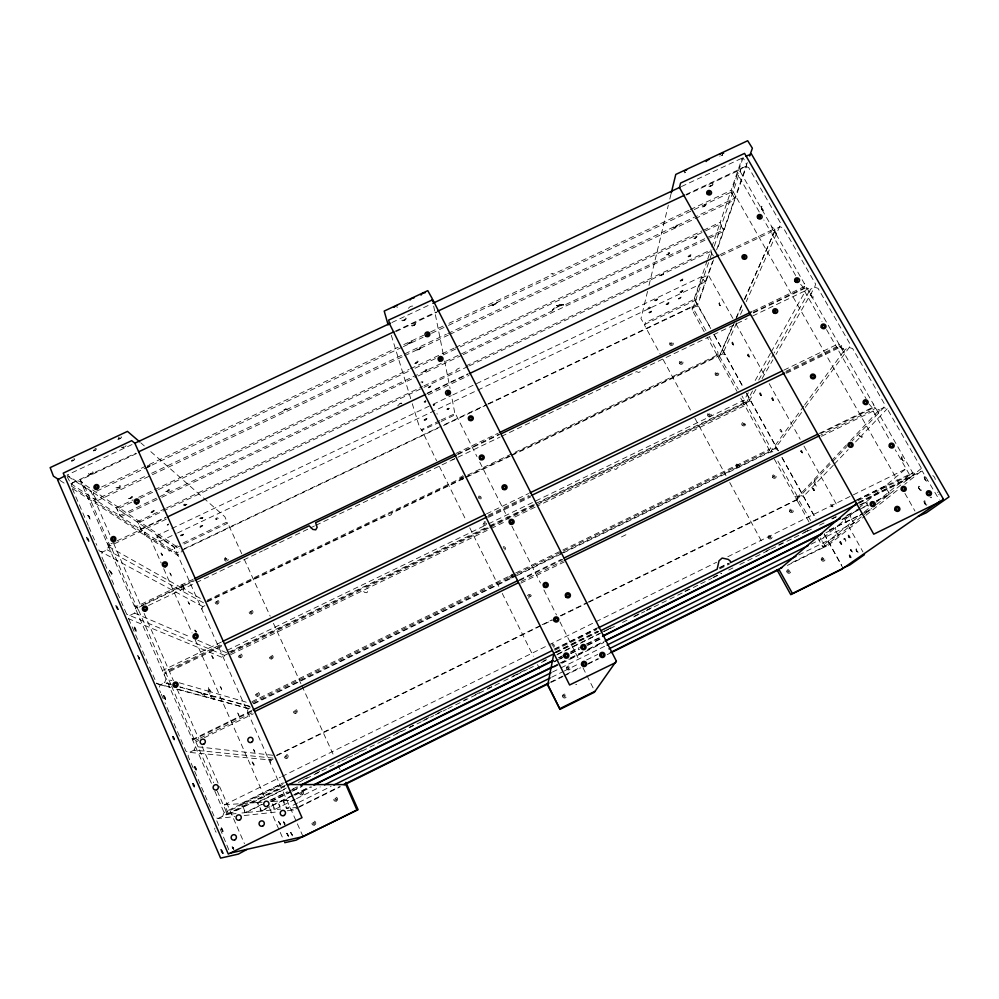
<?xml version="1.0" encoding="UTF-8"?>
<svg xmlns="http://www.w3.org/2000/svg" width="999" height="999" viewBox="0 0 999 999"><rect width="100%" height="100%" fill="white"/><g stroke="black" fill="none" stroke-linecap="round" stroke-linejoin="round"><path stroke-width="0.75" stroke-dasharray="5 3.75" d="M292.37 835.838L290.659 832.417L292.37 835.838L291.845 834.19M292.295 834.977L290.959 832.629M118.157 609.527L116.421 607.979L115.797 605.481L117.482 607.092L118.157 609.527L116.196 605.656M117.994 608.403L117.02 606.468M288.461 836.687L286.725 833.216L288.461 836.687L288.299 835.351M288.374 835.713L287.737 834.952M111.813 574.487C104.208 562.724 117.095 580.756 109.915 570.729M111.663 573.376L110.714 571.503M280.332 825.062C274.713 814.61 283.853 830.194 279.52 822.427M280.244 824.063L278.883 821.777M280.095 807.217L278.509 803.87M280.007 806.243L279.221 804.57M208.441 687.537L208.129 693.069L209.628 694.954L210.09 691.708L208.441 687.537L211.151 692.02L248.314 702.784M182.143 584.54L181.768 590.734L182.979 591.945L183.616 588.948L182.255 584.003L185.327 589.922L202.16 599.437M88.936 541.258L87.138 539.522L86.576 537.175L88.274 538.836L88.936 541.258L87 537.412M89.91 517.981L88.774 516.008L89.96 519.43L87.7 515.234L88.973 516.133M88.774 540.122L87.8 538.199M254.021 765.609C248.326 755.331 257.53 770.454 253.134 762.911M253.933 764.622L252.422 762.2M254.945 752.609L253.384 749.287M254.857 751.635L254.308 751.048M222.964 853.571L221.453 852.309L220.729 849.15L222.39 850.948L222.964 853.571L222.814 852.122M918.805 487.862L920.179 489.597L918.893 488.349M222.839 852.322L221.94 850.236M222.839 830.181L222.827 831.942L220.692 827.397L222.789 830.556L221.99 828.358M239.136 716.246L237.575 712.949M239.036 715.272L238.262 713.623M504.532 548.738L503.209 547.602M221.728 689.785L220.155 686.438M221.616 688.86L220.841 687.125M647.539 291.383L640.971 318.631L644.48 324.55L699.625 298.264L712.512 261.588M649 285.339L668.331 205.12M669.792 199.076L671.253 193.019M213.162 657.817C209.927 652.047 214.373 662.474 212.412 656.118M850.661 440.409L879.382 409.74L883.765 407.604L887.224 408.753L921.465 468.369L920.566 471.728L904.782 484.315M878.471 413.037L879.382 409.74L875.923 408.591M817.731 537.874L822.239 546.041L824.899 546.965L828.296 545.279L829.02 542.694M808.965 521.953L796.727 499.75L797.464 497.202L830.444 461.988M794.829 496.303L797.464 497.202L800.836 495.541L801.573 492.994M843.993 352.822L844.917 349.588L849.25 347.49L852.671 348.614L884.677 404.32L883.765 407.604L852.097 441.021M775.699 446.166L774.962 448.676L771.615 450.312L769.005 449.438M809.44 292.47L810.364 289.298L814.672 287.237L818.044 288.336L850.174 344.268L849.25 347.49L805.231 407.455M770.878 452.834L771.615 450.312L803.683 406.243M749.662 399.013L748.913 401.498L745.591 403.109L743.006 402.235L740.047 396.878M144.356 533.641L144.867 531.955L145.092 535.501L144.356 533.641L177.959 555.531L178.958 553.009L182.442 551.336M723.413 351.511L722.664 353.946L719.367 355.544L716.807 354.682L707.142 337.15M704.17 331.755L692.27 310.165L709.715 259.353M740.134 171.441L741.083 168.394L745.316 166.408L748.613 167.457L780.931 223.714L746.241 301.686M488.486 404.108L697.926 304.208L705.369 283.092L701.748 276.573L694.467 297.939L695.079 300.224M707.267 260.377L702.285 274.987L702.921 277.41M707.767 258.916L710.264 251.598L713.423 255.856M711.825 247.015L719.592 224.238L722.939 228.634L723.613 231.368L717.157 249.663M720.928 225.062L720.242 222.315L730.406 192.507L731.842 193.307L733.978 197.065L734.665 200L724.275 229.47L563.698 305.469L556.418 305.619L552.397 309.94L559.54 305.944L562.637 305.294L556.418 305.619L563.424 304.383L563.698 305.469M731.842 193.307L731.131 190.372L742.145 158.079L743.681 158.866L745.941 162.812L746.665 165.959L735.414 197.889L695.941 216.508M705.906 330.557L692.07 306.543L692.27 310.165M743.144 157.53L732.092 189.847L900.311 485.302M174.388 547.39L177.298 545.716M710.227 257.879L713.761 247.615M714.273 246.154L741.083 168.394M716.645 249.862L747.602 161.85M177.56 532.966L705.918 281.531L713.561 259.865M270.217 762.736L271.204 760.039L274.8 758.278L194.106 750.087L189.348 752.409L188.012 755.968L214.51 817.207L217.969 818.456L234.927 816.583M222.752 816.096L224.088 812.474L284.153 782.841M247.327 711.313L248.314 708.666L251.873 706.917L179.77 686.837M228.109 653.646L224.563 655.369L223.576 657.979L128.634 618.756L129.97 615.359L134.64 613.124L135.976 609.715M201.86 609.19L202.847 606.618L206.356 604.932M187.999 601.573L189.498 604.57M136.613 453.534L80.22 480.044L108.491 546.49L107.155 549.825L102.535 552.01L101.186 555.357L104.221 562.362M88.262 525.474L71.166 485.964L72.502 482.704L77.085 480.544L80.32 481.655L179.783 548.713M732.617 325.749L718.618 357.979L737.087 391.508M736.238 317.595L741.882 304.907M744.392 299.275L775.724 228.833L779.994 226.81L783.328 227.884L815.596 284.078L814.672 287.237L775.998 354.445M734.964 321.291L718.618 357.979L716.807 354.682M735.988 319.006L742.245 304.957M744.742 299.338L775.724 228.833L772.389 227.76L740.122 171.403L738.586 170.504L686.425 195.03M736.688 322.877L722.664 353.946L725.237 354.807M740.509 314.398L743.693 307.33M676.485 226.498L674.612 227.385L676.173 226.823M553.159 646.39L553.084 645.217L551.923 644.992M599.899 638.935L587.587 645.004M712.2 185.127L710.239 186.051L711.862 185.489M705.219 205.632L703.321 206.518L704.894 205.956M411.101 342.445L409.165 343.044L410.764 342.757M730.406 192.507L497.327 302.347L495.217 304.495L492.22 305.694L492.145 304.782L497.077 303.321L492.22 305.694M748.338 392.732L743.006 402.235L771.44 453.858M755.194 380.519L770.429 353.371M771.191 352.01L806.992 288.199L810.364 289.298L774.125 352.972M752.534 390.909L744.842 405.582L618.543 466.77L615.971 469.505L614.26 468.843L537.275 506.131M758.703 380.07L773.351 354.333M419.83 348.851L417.944 349.438L419.493 349.151M755.881 389.398L748.913 401.498L751.51 402.36M762.075 378.646L772.901 359.827M417.257 362.437L415.409 363.024L416.933 362.737M162.3 554.782C158.491 548.926 164.51 560.114 160.864 552.534M119.43 487.025L117.358 487.599L119.056 487.3M804.607 404.982L844.917 349.588C835.451 345.304 844.979 346.728 841.832 348.838M801.56 412.45L774.962 448.676L777.584 449.562M186.526 504.57C177.41 507.13 192.345 500.312 185.552 505.007M668.681 253.946L667.02 254.645L669.23 253.421M662.849 274.987L663.748 273.576L660.351 275.687L662.824 274.925M696.053 237.575L694.455 238.336L696.59 237.063M202.635 517.944C193.656 520.379 209.166 513.748 201.224 518.531M690.259 256.094C693.581 251.885 683.778 259.116 690.209 256.044M656.793 300.125C660.252 296.653 651.186 301.723 655.956 300.599M650.337 307.954C643.506 310.664 653.309 303.983 650.187 308.092M650.499 312.5C654.832 308.878 645.167 313.823 650.287 312.612M682.255 280.282C685.289 276.336 676.211 283.179 682.205 280.22M668.406 303.846C671.478 299.388 661.001 308.029 668.893 303.359M682.23 291.658C685.689 288.212 676.71 293.256 681.393 292.133M679.969 298.439L681.118 297.103L677.846 298.963L680.469 297.877L679.145 298.838M831.505 460.851L846.403 444.955M796.727 499.75L846.815 446.615M397.702 405.881L400.099 403.334L403.996 402.684M833.266 465.259L803.471 496.441L800.836 495.541M834.327 464.135L848.151 449.662M855.606 441.87L860.926 436.301L862.212 437.25L861.712 435.464L887.224 408.753M426.049 370.816L424.375 371.353L426.585 370.379M151.636 473.264L446.378 334.228M497.327 302.347L493.219 305.145M429.707 387.362L430.944 385.851L427.422 387.699L430.307 386.763L428.908 387.649M433.216 405.644L434.84 404.77L433.429 404.845M426.173 419.68C429.695 416.246 420.267 421.416 425.761 419.917M437.162 414.21L436.975 413.474M446.828 409.615C453.658 406.88 443.369 409.016 447.939 409.353M721.778 155.419L722.502 154.845M650.836 307.467L649.313 308.491M131.344 497.877L129.558 498.389L131.955 497.465M722.302 155.045L722.702 154.708A2.498 0.837 -32.5 0 1 721.653 155.444M168.319 490.909L166.558 491.321L168.893 490.521M153.222 511.638L151.536 512.125L153.784 511.238M214.785 828.146L214.76 829.407M838.323 535.676L834.377 528.546L821.603 539.223L822.102 541.296M853.446 523.538L852.934 521.241L849.287 516.083L835.314 527.759L835.826 529.932M841.932 519.355L850.324 515.209L857.392 509.303M858.566 508.329L865.634 502.422L869.505 507.817L870.017 510.239L864.422 512.999M859.777 504.907L866.77 501.461L884.552 486.6L888.698 492.245L889.222 494.83L876.635 501.048M856.53 499.987L885.838 485.526L905.331 469.218L907.292 470.804M404.907 319.967C405.369 317.694 401.373 322.215 405.332 319.668M168.531 524.75L167.17 525.087L168.519 523.963M414.448 325.15C414.91 322.927 410.926 327.385 414.86 324.85M182.63 535.389C186.726 532.317 176.91 536.213 181.731 535.751M863.223 512.812L822.239 546.041L823.638 547.452L824.5 546.765L823.963 544.655M864.435 511.825L869.255 507.917M876.485 502.06L912.649 472.727L916.158 473.901M200.612 526.91L202.822 525.299L200.187 525.986L199.363 526.948L200.799 526.885L199.825 527.022M218.331 518.431C217.02 516.246 212.824 521.153 218.331 518.431L217.058 519.093M791.857 562.649L825.374 546.066L871.59 508.466M876.46 504.557L921.465 468.369M828.296 545.279L864.722 516.246M865.933 515.284L898.713 489.148M690.059 256.243L690.609 255.594L689.16 256.668M682.055 280.432L682.517 279.782L681.206 280.831M650.699 312.375L651.123 311.788L649.887 312.774M73.202 460.539C73.839 458.216 69.018 462.674 73.726 460.264M94.855 450.387C95.454 448.052 90.772 452.485 95.355 450.112M119.955 438.611C120.842 436.226 115.759 440.696 120.429 438.361M91.746 473.713C92.27 471.54 87.85 475.749 92.233 473.426M147.365 466.883L149.263 466.458L147.427 467.432M186.913 504.308L185.951 504.945M202.984 517.682L202.085 518.306M201.698 526.535L202.36 526.036M425.974 419.805C427.759 417.944 422.714 421.228 426.111 419.63M655.906 300.537L656.768 300.037M656.393 300.387L657.03 299.638L655.756 300.662M681.33 292.07L682.18 291.583M681.83 291.933L682.492 291.184L681.206 292.195M559.715 304.907L551.923 311.039L444.892 361.688M283.853 410.889L285.065 409.14L287.063 409.378M689.834 256.393L688.423 256.893M425.649 400.549L424.038 401.96L425.811 401.835M425.886 401.173L425.586 401.91M681.78 280.482L680.506 281.031M448.052 409.203L448.938 408.591L447.54 409.465M650.461 312.412L649.225 312.937M679.757 298.576L678.483 299.013M297.602 802.971L286.426 808.503L283.004 800.786L271.416 801.573L274.987 809.652L280.707 809.078M299.001 802.284L331.106 786.388M551.685 677.222L562.849 671.703M564.248 671.003L579.607 663.411M586.588 659.952L597.752 654.432M798.788 554.944L839.285 534.902L837.811 533.503M299.026 806.68L339.51 786.625M550.324 682.242L564.298 675.336M565.684 674.637L581.043 667.032M588.024 663.586L597.802 658.741M287.35 810.776L293.519 810.089L297.128 808.303M298.589 807.442L340.472 786.7M551.336 682.292L562.499 676.76M563.898 676.061L580.656 667.769M587.637 664.31L598.813 658.778M607.192 654.632L609.989 653.246M787.324 565.434L823.638 547.452M236.064 813.586L228.721 814.322L224.563 804.769L280.482 777.21M281.868 776.523L547.477 645.604M548.876 644.917L716.62 562.237M727.809 556.73L905.331 469.218M224.563 804.769L240.921 803.658L282.879 782.966M554.17 649.138L597.514 627.747M719.792 567.432L728.159 563.299M554.907 649.213L597.027 628.483M719.48 568.031L729.27 563.199M856.568 500.399L912.674 472.777L774.125 230.781L772.502 229.745L771.777 226.686M214.822 791.146L224.088 812.474L225.749 814.847L226.948 814.734L226.486 812.249L285.177 783.291M554.857 650.237L596.778 629.557M719.742 568.881L729.52 564.06M858.066 500.636L909.764 475.124L911.762 476.748L858.653 502.959M285.402 785.226L216.196 819.38L229.608 851.772M555.369 651.997L597.639 631.143M858.079 502.609L922.164 470.991L939.322 499.85M226.948 814.734L284.253 786.45M555.382 652.634L598.701 631.256M228.721 814.322L284.703 786.688M556.218 652.684L598.201 631.955M858.528 503.471L910.301 477.922L909.789 475.149L895.266 449.762M292.695 795.241L260.614 811.101L245.941 812.587L244.43 810.376L241.995 803.583L256.855 802.572L286.226 788.061M303.022 779.782L307.217 777.709M315.609 773.563L319.805 771.49M346.378 758.366L349.188 756.992M358.978 752.16L361.775 750.773M382.754 740.409L385.552 739.035M396.74 733.503L400.936 731.43M409.34 727.297L413.536 725.224M424.725 719.692L430.319 716.932M437.312 713.486L442.907 710.714M463.886 700.361L466.695 698.975M475.087 694.829L479.283 692.757M487.674 688.623L491.87 686.55M512.849 676.186L524.05 670.666M543.631 660.988L546.428 659.615M557.617 654.083L599.587 633.366M600.986 632.679L605.182 630.606M606.58 629.919L610.776 627.847M634.552 616.108L640.159 613.336M647.152 609.889L651.348 607.817M684.914 591.246L689.11 589.173M712.899 577.422L721.29 573.289M766.058 551.186L770.254 549.113M778.646 544.967L782.841 542.894M803.82 532.542L808.016 530.469M831.805 518.731L836.001 516.658M295.105 799.362L274.138 809.739L261.563 811.013L257.817 802.509L285.751 788.711M298.326 782.504L340.247 761.8M341.646 761.113L352.822 755.594M354.22 754.907L421.291 721.79M422.689 721.103L433.866 715.584M435.264 714.897L446.441 709.377M447.839 708.691L502.335 681.78M503.733 681.093L514.91 675.574M516.308 674.887L527.484 669.367M528.883 668.668L534.477 665.908M541.458 662.462L548.451 659.015M556.83 654.882L602.934 632.117M604.333 631.418L608.528 629.358M609.927 628.658L615.509 625.898M622.502 622.452L628.096 619.692M633.678 616.932L644.855 611.413M646.253 610.726L699.35 584.515M700.749 583.816L711.925 578.309M713.323 577.609L721.703 573.476M728.696 570.029L732.891 567.956M739.872 564.51L792.969 538.286M794.367 537.599L805.544 532.08M806.942 531.393L813.923 527.947M819.517 525.187L826.51 521.74M832.092 518.981L836.288 516.908M860.039 505.182L865.634 502.422M241.945 812.986L244.88 812.686L261.663 804.407M270.055 800.261L286.838 791.97M292.432 789.198L298.027 786.438M558.366 657.854L562.549 655.794M570.916 651.648L579.295 647.514M586.276 644.068L601.623 636.488M847.252 515.159L868.193 504.82M876.56 500.686L890.521 493.793L888.698 492.245M245.941 812.587L262.725 804.295M271.116 800.149L287.899 791.857M289.298 791.171L297.69 787.025M559.19 657.854L561.987 656.468M570.379 652.322L578.771 648.189M587.162 644.043L602.547 636.438M845.866 516.246L858.453 510.027M859.852 509.34L868.243 505.194M270.542 801.635L291.496 791.283M292.894 790.596L301.273 786.463M554.07 661.563L558.266 659.502M559.665 658.803L562.449 657.429M570.829 653.284L579.208 649.15M271.416 801.573L290.996 791.895M292.395 791.208L302.197 786.375M554.058 661.937L558.254 659.864M559.652 659.178L562.449 657.792M570.841 653.646L579.245 649.5M587.637 645.354L601.623 638.436M842.294 519.53L849.287 516.083M294.093 794.555L309.44 786.975M553.558 666.308L559.14 663.548M560.526 662.861L564.71 660.789M570.292 658.029L582.854 651.823M588.423 649.063L603.771 641.483M829.27 530.019L862.799 513.449M864.197 512.762L871.19 509.303M261.563 811.013L269.955 806.855M271.353 806.168L292.332 795.791M293.731 795.104L310.514 786.812M552.497 667.195L559.49 663.736M560.889 663.036L569.293 658.89M570.691 658.204L586.076 650.599M587.474 649.899L604.258 641.608M829.457 530.294L863.024 513.698M284.253 802.684L283.778 800.736L289.373 797.976M294.967 795.204L311.738 786.912M553.483 667.407L560.476 663.948M561.875 663.261L603.796 642.532M825.986 532.692L834.377 528.546M296.503 798.676L320.279 786.912M552.509 672.052L559.502 668.593M560.901 667.906L605.644 645.779M811.163 544.13L854.507 522.689L852.934 521.241M276.311 755.369L540.709 625.411M542.107 624.725L551.898 619.917M560.289 615.784L586.875 602.722M588.274 602.035L798.114 498.901L810.601 520.417M277.073 755.456L552.584 620.029M560.976 615.908L587.549 602.847M588.948 602.16L797.327 499.725L798.114 498.901L797.552 496.753L777.334 460.089M621.44 536.938L626.111 534.652L625.724 531.905M251.96 701.635L514.273 573.713M515.671 573.026L770.953 448.526L741.995 396.016M252.21 702.809L515.796 574.238M517.195 573.551L562.062 551.673M563.461 550.986L769.567 450.449M253.197 703.596L771.553 450.724L772.839 451.948M254.021 703.833L515.934 576.048M517.332 575.362L562.162 553.496M563.561 552.809L770.853 451.673L771.553 450.724L770.953 448.526M176.573 689.16L248.227 708.466L251.785 706.718M251.723 710.501L192.882 739.235L193.257 741.533L198.863 738.798M519.343 579.845L561.376 559.328M819.192 433.466L873.838 406.793L875.736 408.254L821.078 434.94M251.661 711.35L194.193 739.41L192.882 739.235L191.184 736.75M519.355 580.644L562.799 559.428M820.691 433.516L872.539 408.204L873.838 406.793L873.238 403.896M200.262 738.111L252.123 712.786M521.178 581.393L563.224 560.864M171.578 686.013L194.193 739.41L195.879 741.87L198.676 740.496M204.283 737.761L253.296 713.823M520.791 583.166L564.21 561.95M821.415 436.326L873.138 411.064L872.539 408.204L869.155 404.096M230.694 654.632L489.672 529.183M491.071 528.508L506.468 521.053M514.872 516.982L535.864 506.805M221.341 642.057L162.412 670.541L164.448 675.237M486.538 513.873L528.633 493.518M784.003 370.08L838.723 343.631L839.372 346.578L841.17 347.889M170.954 684.59L165.235 671.415L222.802 643.581M488.199 515.259L528.921 495.579M785.888 371.328L836.438 346.89L838.223 348.201L838.86 351.124L866.121 398.801M221.691 645.267L164.136 673.101L165.547 673.526L223.114 645.679M488.411 516.283L530.531 495.916M786.026 372.365L839.372 346.578L838.223 348.201L786.263 373.326M488.536 517.32L530.669 496.94M227.322 650.249L487.175 524.475M488.586 523.788L744.23 400.05M128.634 618.756L156.656 683.503L160.015 684.702L164.723 682.417L166.059 678.945L171.928 680.656M170.804 684.352L164.835 682.679L160.127 684.964L158.779 688.436L160.639 692.707M228.571 652.247L488.111 526.585M489.51 525.911L534.403 504.17M535.814 503.496L744.842 402.285L744.23 403.371L538.036 503.209M230.856 651.96L536.638 503.896M230.332 653.184L361.775 589.535L364.66 592.419L366.908 592.744L367.994 590.809L366.733 587.137L488.523 528.159M489.922 527.472L746.091 403.421M207.068 600.299L466.308 475.711M467.707 475.037L718.518 354.52L738.286 389.273M206.618 601.498L463.698 477.947M465.109 477.272L717.981 355.731L717.869 352.247L709.64 337.337M207.392 601.81L387.949 515.022L389.56 515.546L391.221 514.747L391.92 513.111L510.089 456.318M511.488 455.631L719.692 355.557M283.853 409.852L286.151 408.753M193.057 579.345L135.389 606.967L135.627 608.915L144.018 604.894M456.068 453.371L498.264 433.166M752.834 311.226L804.869 286.301L806.58 287.475L753.121 313.087M193.169 580.681L136.888 607.642L133.629 604.333M457.704 453.958L498.513 434.403M753.196 312.4L803.858 288.137L804.869 286.301L804.183 283.291M145.417 604.233L194.393 580.769M457.679 454.62L499.887 434.403M106.656 542.257L111.776 548.538L136.888 607.642L138.624 610.252L141.433 608.903M148.476 605.531L194.892 583.291M196.291 582.617L262.4 550.936M263.811 550.262L308.816 528.696M310.227 528.021L314.435 525.998M315.846 525.324L500.099 437.025M501.51 436.351L636.538 371.64L638.723 372.452L640.584 371.566L642.057 368.993L747.115 318.644M752.709 315.959L804.545 291.121L803.858 288.137L800.636 284.29M182.892 543.056L226.211 522.415L228.134 523.926L241.733 553.746M439.71 420.654L421.528 429.607L436.6 460.789M441.096 419.992L455.344 413.499L476.96 456.568M439.922 422.053L421.603 430.494L418.643 424.5L412.275 403.696M441.308 421.391L455.107 414.81L451.598 396.153M184.091 548.826L486.625 404.52M488.036 403.858L692.07 306.543M467.994 366.483L138.411 522.777L156.119 534.627L160.427 542.457L176.436 552.959L437.887 428.246M443.506 425.562L487.087 404.782M693.019 307.767L696.303 306.193L698.838 307.03M469.405 365.821L710.264 251.598M401.985 347.277L93.431 492.669L116.159 507.879L121.029 516.62L140.359 529.295L165.659 517.282M427.222 393.131L468.081 373.738M115.484 541.608L108.429 544.954L108.604 546.753L211.751 784.09M116.895 540.934L166.234 517.519M427.072 393.706L467.957 374.3M720.329 254.508L772.502 229.745L771.615 231.768L772.339 234.802L796.053 276.261M166.321 519.13L110.015 545.854L83.679 483.928L80.22 480.044M428.146 394.83L468.968 375.449M720.941 255.819L771.615 231.768L770.004 230.732L763.873 220.017M157.492 536.788L157.305 535.427L431.643 404.995M433.042 404.333L451.336 395.629M452.747 394.967L701.748 276.573M131.718 502.197L117.62 508.866L137.088 521.89L141.658 530.157L159.241 541.683L176.149 533.628M116.159 507.879L133.054 499.9M138.686 497.24L409.053 369.418M410.452 368.756L454.108 348.127M455.519 347.452L701.935 230.969M703.346 230.294L720.242 222.315M140.172 498.201L157.093 490.197M158.504 489.535L409.44 370.879M415.084 368.219L436.226 358.216M443.281 354.882L458.778 347.552M460.189 346.89L704.083 231.568M705.494 230.894L719.592 224.238M132.043 444.53L67.083 475.037L91.796 491.583L97.003 500.861L119.568 515.659L443.481 362.362M121.029 516.62L160.439 497.952M161.85 497.29L416.683 376.66M418.094 375.986L461.738 355.332M463.149 354.657L708.129 238.699M709.527 238.024L723.613 231.368M137.088 521.89L165.21 508.566M166.621 507.892L422.54 386.563M423.938 385.889L456.281 370.554L457.08 369.18L461.063 367.282L462.937 367.407M465.746 366.071L710.851 249.862L711.513 252.435M67.108 476.598L70.829 483.691L135.727 453.184M395.342 331.131L436.263 311.888M686.001 194.493L746.665 165.959M396.004 331.568L436.888 312.35M101.686 486.925L398.139 347.252M403.783 344.593L423.551 335.277M430.606 331.955L443.319 325.974M448.963 323.314L549.188 276.086L550.112 274.35L552.122 273.401L552.884 273.476L552.609 274.475L688.96 210.24M690.371 209.578L731.131 190.372M403.384 346.603L423.114 337.312M431.568 333.329L447.065 326.024M448.476 325.362L492.145 304.782M70.829 483.691L95.38 499.8L146.016 475.911M447.789 333.566L694.53 217.17M97.003 500.861L403.134 356.418M404.545 355.756L448.276 335.115M449.687 334.453L693.756 219.305M695.167 218.631L734.665 200M391.895 322.527L431.443 303.958M681.405 186.588L742.145 158.079M201.561 526.498L200.637 526.86M182.517 535.352C179.37 535.776 185.976 534.265 180.769 535.889M649.575 308.466L649.362 308.566M656.168 300.512L655.082 300.836M681.605 292.045L680.531 292.382M661.912 275.449L661.051 275.761M124.313 447.003L123.289 447.327M710.214 186.326A2.36 0.762 -31.9 0 0 713.086 183.891A2.36 0.762 -31.9 0 0 709.839 185.015A2.36 0.762 -31.9 0 0 710.214 186.326L710.851 186.076M703.308 206.756A2.273 0.712 -31.5 0 0 706.068 204.445A2.273 0.712 -31.5 0 0 702.934 205.544A2.273 0.712 -31.5 0 0 703.308 206.756L703.92 206.531M201.249 526.748L200.2 526.972M674.637 227.585A2.235 0.699 -30.9 0 0 677.31 225.337A2.235 0.699 -30.9 0 0 674.188 226.448A2.235 0.699 -30.9 0 0 674.637 227.585L675.212 227.385M201.848 518.406L200.787 518.643M185.052 505.182L185.702 505.044M425.237 420.042L424.438 420.267M479.47 498.776C481.88 497.727 477.834 495.741 478.434 498.276M428.459 387.799L429.233 387.587M666.583 304.67L668.593 303.621L667.257 304.495M694.392 238.449A2.135 0.637 -30.9 0 0 696.977 236.326A2.135 0.637 -30.9 0 0 694.005 237.4A2.135 0.637 -30.9 0 0 694.392 238.449L694.954 238.262M667.057 254.795A2.11 0.637 -30.4 0 0 669.58 252.71A2.11 0.637 -30.4 0 0 666.608 253.796A2.11 0.637 -30.4 0 0 667.057 254.795L667.594 254.633M409.128 343.419A2.248 0.762 -26.6 0 0 412.013 341.333A2.248 0.762 -26.6 0 0 408.791 342.108A2.248 0.762 -26.6 0 0 409.128 343.419L409.752 343.244M417.894 349.8A2.198 0.737 -26.7 0 0 420.716 347.764A2.198 0.737 -26.7 0 0 417.582 348.539A2.198 0.737 -26.7 0 0 417.894 349.8L418.506 349.625M415.372 363.349A2.148 0.699 -26.5 0 0 418.119 361.388A2.148 0.699 -26.5 0 0 415.06 362.162A2.148 0.699 -26.5 0 0 415.372 363.349L415.959 363.186M648.513 308.791L649.175 308.629M216.171 519.368L216.995 519.218M184.59 505.294L185.452 505.132M89.91 474.275A2.473 0.824 -20.9 0 0 93.219 472.302A2.473 0.824 -20.9 0 0 89.573 472.877A2.473 0.824 -20.9 0 0 89.91 474.275L90.584 474.138M424.662 402.11L425.399 401.948M123.701 447.215L122.765 447.115M117.295 487.849A2.335 0.749 -21.5 0 0 120.454 485.976A2.335 0.749 -21.5 0 0 117.058 486.55A2.335 0.749 -21.5 0 0 117.295 487.849L117.957 487.712M129.433 498.538A2.248 0.699 -21.8 0 0 132.492 496.74A2.248 0.699 -21.8 0 0 129.233 497.315A2.248 0.699 -21.8 0 0 129.433 498.538L130.082 498.414M166.446 491.558A2.185 0.674 -22.4 0 0 169.443 489.797A2.185 0.674 -22.4 0 0 166.346 490.347A2.185 0.674 -22.4 0 0 166.446 491.558L167.095 491.433M563.424 304.383L556.418 305.619L561.226 304.857M151.398 512.25A2.135 0.624 -22.3 0 0 154.308 510.564A2.135 0.624 -22.3 0 0 151.274 511.138A2.135 0.624 -22.3 0 0 151.398 512.25L152.023 512.15M244.181 815.559L278.097 811.8M297.627 807.367L287.2 808.416L285.964 806.53M257.817 802.509L262.063 802.209M283.778 800.736L294.343 800.012M196.416 631.98L195.629 630.744L196.204 632.042M272.69 755.244L195.442 746.553L194.106 750.087L197.515 751.31M204.758 695.142L202.447 694.617L200.662 692.657L203.709 693.731L204.458 695.067L204.408 693.93L250.037 706.605M156.656 683.503L171.428 687.499M178.821 689.497L211.338 698.276L210.29 695.616M212.325 698.551L214.897 699.487L213.823 697.439L210.876 695.779L212.325 698.551L248.227 708.466M160.015 684.702L170.554 687.537M400.099 403.334L401.885 403.821M171.154 684.69L164.835 682.679M180.032 687.162L203.709 693.731M179.271 682.779L210.09 691.708M860.926 436.301L859.003 435.651L861.937 437.537M107.155 549.825L203.496 602.809M100.35 551.261L102.535 552.01M202.847 606.618L99.251 550.874L97.415 546.64M134.64 613.124L190.722 637.2M117.557 593.181L126.648 614.185L129.97 615.359M224.563 655.369L126.648 614.185M268.606 759.115L271.204 760.039L189.348 752.409L185.939 751.198L164.96 702.697M290.884 809.14L293.519 810.089M285.14 824.237L284.278 822.514L284.852 824.125M197.852 640.297L229.233 653.933M512 575.174C508.928 574.425 511.913 578.871 512.4 575.774M254.071 749.974L254.208 750.823M108.491 546.49L183.616 588.948M163.686 695.391L164.023 697.926L165.547 699.712L165.235 697.377L163.686 695.391L165.597 699.2M733.978 197.065L735.414 197.889M138.424 656.056L139.373 658.241L137.2 655.094L139.323 659.615L139.41 658.004M722.939 228.634L724.275 229.47M902.459 460.089L901.785 458.054L902.097 459.69M59.915 480.382L65.11 483.741M72.89 488.786L169.256 551.086L227.547 523.289L224.887 516.783L148.963 450.025M71.166 485.964L143.544 533.116L144.405 535.052M67.994 476.348L91.159 491.82L109.865 534.727M157.305 535.427L173.439 546.216L174.725 548.264M134.278 627.122L134.278 628.858L136.101 631.331L135.814 629.083L134.278 627.122L135.377 628.271M135.09 627.921L136.039 629.807M704.745 280.682L705.918 281.531M696.815 303.359L697.926 304.208M195.754 630.806L194.817 630.032L195.429 632.042M844.08 539.348C844.605 535.152 847.739 544.917 844.143 539.547M856.892 551.473L856.243 549.85L858.054 552.31L856.255 548.763L856.205 550.224M850.911 550.699L852.459 552.085L850.686 548.588L851.56 551.523L850.636 550.037M840.521 543.581L840.084 542.132L840.147 542.957M840.659 543.731C843.93 546.815 839.148 538.011 839.997 542.519M849.824 557.005C853.433 560.589 848.251 551.111 849.35 556.143M189.423 603.808L188.886 602.984M188.661 602.21L188.823 603.096M169.768 572.889L171.304 575.948M170.429 573.526L171.204 575.049M233.941 849.075L232.08 846.74L233.104 850.336M233.242 847.801L232.492 847.002M140.797 442.832L144.293 445.916M161.526 553.159L161.663 554.008M193.082 783.416L192.432 783.403L193.269 786.063L194.793 787.724L193.082 783.416L194.817 787.112M193.831 784.203L194.705 786.051M194.83 766.433L194.193 766.408L195.017 768.955L196.491 770.604L194.83 766.433L196.516 770.029M195.554 767.195L196.403 768.993M173.064 736.4L172.377 736.313L173.177 738.885L174.725 740.634L173.064 736.4L174.775 740.059M173.789 737.15L174.65 738.985M925.012 503.958C927.621 503.858 922.701 500.449 924.837 503.721M719.467 304.982L720.004 305.507L719.28 303.758L720.741 306.218L719.305 302.722L719.143 304.108M287.662 834.078L288.124 835.514M825.374 546.066L820.241 537.924M291.583 833.266L291.671 834.128M284.428 822.627L283.491 821.765L284.64 824.987M748.226 356.231C751.535 360.027 747.152 350.449 747.826 355.357M164.648 696.365L165.472 698.139M732.504 344.268C735.664 347.939 731.443 338.636 732.105 343.419M772.19 399.45C773.925 401.436 771.403 396.491 772.077 399.225M772.439 399.825C775.711 403.184 771.128 394.006 771.915 398.776M137.587 655.219L139.56 659.115M760.314 394.905C763.548 398.651 759.29 389.323 759.914 394.043M801.061 451.498C804.495 456.818 800.449 446.191 800.948 451.423M780.456 431.218C784.665 434.927 778.533 425.412 780.331 431.006M831.006 504.92C835.589 511.413 830.431 499.375 831.081 505.144M813.461 490.172C817.257 492.32 810.251 484.365 813.848 490.621M848.688 536.987C852.746 540.934 846.54 530.731 848.663 536.775M841.17 544.293L840.259 543.181M850.474 557.704L849.687 556.805M88.212 515.397L90.072 519.093M211.751 655.469L213.287 658.728M684.927 172.352L685.489 172.44A2.485 0.837 -32 0 1 684.452 172.79M195.08 630.157L196.054 631.98M761.925 209.353C763.885 209.153 759.715 206.031 762.274 209.89M774.849 232.417C776.872 232.342 772.639 229.033 775.199 232.942M811.413 296.453C813.586 296.74 809.227 292.994 811.737 296.928M221.166 849.4L222.927 853.158M924.624 478.871C927.084 482.267 924.699 476.648 924.4 478.296M422.115 382.617L422.09 382.892A2.048 0.637 -26.5 0 0 422.802 381.755A2.048 0.637 -26.5 0 0 420.904 382.142M221.241 827.559L222.989 831.593M772.864 400.324L771.802 398.214M287.025 833.428L287.924 835.027M831.418 505.819L831.955 506.443M283.791 821.99L284.89 824.05M857.142 551.735L856.48 550.899M240.921 803.658L242.445 805.868M256.855 802.572L258.266 804.67M216.096 832.254L215.197 830.606M813.436 482.03L816.495 486.388L814.247 479.995L816.058 484.977M748.101 356.031L748.726 356.543L747.789 355.157M801.298 451.948L801.822 452.485L800.873 451.198M830.856 504.295L831.668 506.068M848.551 536.763L849.275 537.462L848.276 536.088M760.189 394.705L760.813 395.242L759.877 393.856M849.125 555.282L850.274 557.292L849.287 555.931M840.634 543.618L839.834 541.883M759.277 211.975L738.598 175.799L737.836 172.715M804.545 291.121L822.002 321.653M826.56 329.62L836.438 346.89M873.138 411.064L889.922 440.422M904.944 493.431L914.972 511.051M732.879 318.444L708.303 274.887L701.96 277.909L694.642 299.275L710.476 327.922M735.913 323.876L765.409 376.823M769.18 383.604L800.187 439.273M803.97 446.053L838.011 507.142M844.055 518.006L862.961 551.947M714.235 334.74L742.869 386.576M746.64 393.394L778.296 450.686M782.055 457.505L815.971 518.893M824.262 533.903L841.583 565.272M710.751 328.596L694.218 299.363L645.342 322.652L644.63 325.374L660.164 354.071M714.16 334.927L742.994 386.963M746.553 393.556L778.184 450.824M781.955 457.642L815.496 518.206M824.138 534.003L842.956 568.094M774.412 459.253L797.901 501.873M233.541 849.475L233.029 847.676L233.641 848.938M663.124 359.54L691.246 411.463M694.942 418.294L726.011 475.674M729.72 482.505L763.011 543.993M135.165 628.309L136.189 630.893M748.288 356.181L747.876 355.269M732.567 344.23L732.167 343.344M479.757 462.125L508.354 519.105M511.838 526.048L540.447 583.016M543.931 589.959L556.493 614.972M559.977 621.927L579.507 660.826M582.991 667.782L594.855 691.395M439.36 466.371L466.308 520.804M469.767 527.784L498.788 586.413M502.247 593.394L533.341 656.206M537.487 664.585L540.247 670.167M161.801 553.995L162.4 555.581M244.318 559.428L270.205 616.221M273.439 623.326L301.273 684.39M301.91 685.801L333.629 755.381M338.162 765.321L340.097 769.58M302.984 836.425L174.251 547.302L158.004 536.575L151.086 540.172L161.176 562.999M163.699 568.718L192.07 632.916M195.23 640.059L265.859 799.862M269.643 808.416L284.777 842.669M113.599 543.319L141.021 606.256M144.131 613.411L173.426 680.644M177.16 689.223L198.351 737.861M202.098 746.44L244.468 843.718M138.624 610.252L165.235 671.415M195.879 741.87L213.624 782.679M217.307 791.133L226.486 812.249M88.874 526.885L91.92 533.941M92.532 535.352L96.816 545.229M104.833 563.761L114.523 586.176M161.251 694.143L164.335 701.273M719.442 304.732L719.03 303.421M844.242 539.785L843.93 538.698M801.036 451.648L800.748 450.611M856.368 550.674L856.043 549.562M848.438 536.538L848.114 535.439M850.786 550.461L850.474 549.375M747.901 355.569L747.652 354.433M759.989 394.255L759.74 393.119M779.944 429.782L780.119 430.557M391.321 335.314L411.813 402.21M812.786 488.511L813.873 490.409L812.924 489.123M810.763 294.792A2.348 0.849 65.4 0 0 812.899 297.727A2.348 0.849 65.4 0 0 812.125 294.23A2.348 0.849 65.4 0 0 810.763 294.792L810.938 295.392M850.324 515.209L850.848 517.507M273.664 807.667L274.138 809.739M866.77 501.461L867.294 503.896M260.152 808.928L260.614 811.101M731.942 342.52L732.916 344.618L732.067 343.219M885.838 485.526L886.363 488.124M433.678 306.106L443.394 354.945M444.605 361.051L450.074 388.524M244.43 810.376L244.88 812.686M912.674 472.777L913.211 475.586M176.224 551.623L176.436 552.959M159.053 540.309L159.241 541.683M140.197 527.872L140.359 529.295M138.411 522.777L138.561 524.175M119.443 514.198L119.568 515.659M117.62 508.866L117.745 510.314M95.292 498.276L95.38 499.8M93.431 492.669L93.506 494.168M576.698 684.415A1.961 1.936 55.1 0 1 575.711 684.602M503.271 546.678A1.898 1.873 -6.1 0 1 504.47 550.187M486.413 523.201A1.898 1.861 -9.6 0 1 484.428 525.424A1.898 1.861 -9.6 0 1 482.767 522.976A1.898 1.861 -9.6 0 1 485.614 522.027M454.445 458.516A1.873 1.823 -11.8 0 1 452.06 459.652M527.572 595.754A1.923 1.898 4.2 0 1 529.845 594.517A1.923 1.898 4.2 0 1 531.293 596.653A1.923 1.898 4.2 0 1 529.27 598.264M528.771 598.164A1.923 1.898 4.2 0 1 528.321 597.939M513.286 576.623A1.911 1.886 -4.3 0 1 510.851 577.809A1.911 1.886 -4.3 0 1 509.665 575.412A1.911 1.886 -4.3 0 1 512.087 574.225M551.96 644.005A1.936 1.923 37 0 1 553.209 647.639M463.349 478.434A1.886 1.836 -11.4 0 1 461.026 479.108A1.886 1.836 -11.4 0 1 459.977 476.998A1.886 1.836 -11.4 0 1 461.938 475.599M462.412 475.686A1.886 1.836 -11.4 0 1 463.224 476.211M478.471 496.303A1.886 1.848 -9.5 0 1 481.093 497.352A1.886 1.848 -9.5 0 1 479.657 499.762M939.11 494.855A2.51 0.937 61 0 1 938.723 494.38M937.861 492.682A2.51 0.937 61 0 1 937.724 492.132M931.555 497.115A2.46 0.912 61.1 0 1 930.094 497.065M932.754 475.724A2.522 0.949 61.3 0 1 934.365 477.122A2.522 0.949 61.3 0 1 935.239 479.57M226.149 561.126A1.923 1.836 -38.5 0 1 224.588 558.666A1.923 1.836 -38.5 0 1 227.472 557.704A1.923 1.836 -38.5 0 1 227.535 560.664M397.477 307.08A2.448 0.899 -26.6 0 1 396.978 307.417M408.641 308.404A2.41 0.874 -26.9 0 1 411.451 306.193A2.41 0.874 -26.9 0 1 412.5 307.28M720.092 156.081A2.498 0.837 -32.5 0 1 719.705 156.106M121.104 436.813A2.547 0.899 -21.3 0 1 119.256 438.911A2.547 0.899 -21.3 0 1 116.958 438.311M118.332 437.362A2.547 0.899 -21.3 0 1 118.956 437.112M95.017 448.588A2.572 0.899 -20.8 0 1 95.604 449.962A2.572 0.899 -20.8 0 1 91.708 450.861M73.851 458.716A2.585 0.899 -20.5 0 1 73.451 460.414A2.585 0.899 -20.5 0 1 69.868 460.826M126.049 445.679A2.498 0.862 -21.4 0 1 125.05 446.59M123.901 447.14A2.498 0.862 -21.4 0 1 121.403 447.115M147.34 465.921A2.348 0.762 -22 0 1 150.187 465.659A2.348 0.762 -22 0 1 147.515 467.432M822.289 558.953C823.376 562.649 825.224 556.593 822.289 558.953M787.899 571.041C788.973 574.737 790.858 568.668 787.899 571.041M790.571 510.452C791.633 514.085 793.493 508.116 790.571 510.452M769.267 536.75C770.316 540.409 772.202 534.403 769.267 536.75M773.451 476.111C774.512 479.707 776.36 473.788 773.451 476.111M736.975 465.234C738.011 468.818 739.884 462.924 736.975 465.234M744.692 424.1C742.519 427.035 742.769 420.904 744.692 424.1M708.516 414.398C709.527 417.919 711.4 412.125 708.516 414.398M716.096 373.426C717.107 376.91 718.955 371.178 716.096 373.426M680.294 362.162C681.293 365.622 683.154 359.915 680.294 362.162M670.616 343.306C671.603 346.753 673.463 341.071 670.616 343.306M567.582 667.644C568.543 671.428 570.616 665.222 567.582 667.644M563.598 695.729C564.56 699.55 566.658 693.281 563.598 695.729M530.344 596.366C528.059 599.437 528.471 593.031 530.344 596.366M483.653 523.201C484.565 526.823 486.625 520.866 483.653 523.201M460.889 477.047C461.788 480.619 463.848 474.737 460.889 477.047M336.551 799.275C334.128 802.509 334.715 795.741 336.551 799.275M312.849 822.851C313.686 826.797 316.009 820.341 312.849 822.851M300.687 792.669C301.523 796.578 303.833 790.172 300.687 792.669M285.214 756.106C286.051 759.964 288.349 753.633 285.214 756.106M296.179 711.513C293.781 714.672 294.38 708.079 296.179 711.513M272.128 657.105C269.755 660.214 270.354 653.721 272.128 657.105M256.481 693.98C257.292 697.777 259.578 691.545 256.481 693.98M239.236 655.494C240.035 659.253 242.332 653.096 239.236 655.494M250.112 611.725C250.911 615.434 253.172 609.353 250.112 611.725M225.387 558.891C226.174 562.537 228.421 556.555 225.387 558.891M216.071 601.785C216.858 605.469 219.131 599.412 216.071 601.785M562.562 695.941A1.961 1.948 62.6 0 0 565.384 697.826A1.961 1.948 62.6 0 0 565.584 694.442A1.961 1.948 62.6 0 0 562.562 695.941M566.545 667.869A1.948 1.936 50 0 0 569.368 669.742A1.948 1.936 50 0 0 569.555 666.37A1.948 1.936 50 0 0 566.545 667.869M918.568 487.325A2.435 0.887 61.3 0 0 920.916 490.609A2.435 0.887 61.3 0 0 920.316 487.375A2.435 0.887 61.3 0 0 918.568 487.325M924.262 477.759A2.473 0.924 61.4 0 0 926.66 481.093A2.473 0.924 61.4 0 0 926.061 477.772A2.473 0.924 61.4 0 0 924.262 477.759M924.087 501.86A2.435 0.874 61.1 0 0 926.423 505.169A2.435 0.874 61.1 0 0 925.836 501.96A2.435 0.874 61.1 0 0 924.087 501.86M761.226 207.255A2.335 0.812 67.1 0 0 763.136 210.602A2.335 0.812 67.1 0 0 762.799 207.417A2.335 0.812 67.1 0 0 761.226 207.255M840.871 346.69A2.373 0.862 64.3 0 0 843.056 349.725A2.373 0.862 64.3 0 0 842.332 346.291A2.373 0.862 64.3 0 0 840.871 346.69M901.373 457.867A2.41 0.874 62 0 0 903.67 461.101A2.41 0.874 62 0 0 903.046 457.829A2.41 0.874 62 0 0 901.373 457.867M774.15 230.307A2.335 0.824 66.7 0 0 776.073 233.666A2.335 0.824 66.7 0 0 775.761 230.532A2.335 0.824 66.7 0 0 774.15 230.307M742.032 424.95A1.898 1.798 19 0 0 745.291 425.137A1.898 1.798 19 0 0 743.743 422.34A1.898 1.798 19 0 0 742.032 424.95M707.979 415.984A1.886 1.798 16.2 0 0 711.151 415.372A1.886 1.798 16.2 0 0 708.94 413.024A1.886 1.798 16.2 0 0 707.979 415.984M786.875 571.778A1.961 1.873 33.1 0 0 790.084 572.827A1.961 1.873 33.1 0 0 789.297 569.605A1.961 1.873 33.1 0 0 786.875 571.778M670.092 344.88A1.861 1.761 10 0 0 673.226 344.268A1.861 1.761 10 0 0 671.053 341.983A1.861 1.761 10 0 0 670.092 344.88M772.627 477.31A1.911 1.823 24.3 0 0 775.911 477.51A1.911 1.823 24.3 0 0 774.35 474.65A1.911 1.823 24.3 0 0 772.627 477.31M736.151 466.433A1.911 1.823 21.5 0 0 739.435 466.633A1.911 1.823 21.5 0 0 737.886 463.786A1.911 1.823 21.5 0 0 736.151 466.433M768.431 537.949A1.936 1.861 29.2 0 0 771.752 538.161A1.936 1.861 29.2 0 0 770.167 535.252A1.936 1.861 29.2 0 0 768.431 537.949M789.734 511.65A1.936 1.836 27.8 0 0 793.044 511.863A1.936 1.836 27.8 0 0 791.458 508.966A1.936 1.836 27.8 0 0 789.734 511.65M679.77 363.736A1.861 1.773 11.5 0 0 682.916 363.124A1.861 1.773 11.5 0 0 680.731 360.826A1.861 1.773 11.5 0 0 679.77 363.736M821.253 559.69A1.961 1.861 32.9 0 0 824.462 560.739A1.961 1.861 32.9 0 0 823.663 557.529A1.961 1.861 32.9 0 0 821.253 559.69M715.571 375.012A1.873 1.773 14.4 0 0 718.718 374.388A1.873 1.773 14.4 0 0 716.52 372.078A1.873 1.773 14.4 0 0 715.571 375.012M336.451 801.011A2.023 1.961 -67.3 0 0 336.763 797.527A2.023 1.961 -67.3 0 0 333.666 799.063A2.023 1.961 -67.3 0 0 336.451 801.011M240.509 657.742A1.961 1.886 -47.8 0 0 241.721 654.582A1.961 1.886 -47.8 0 0 238.424 655.232A1.961 1.886 -47.8 0 0 240.509 657.742M217.332 604.008A1.948 1.861 -42.6 0 0 218.531 600.899A1.948 1.861 -42.6 0 0 215.272 601.535A1.948 1.861 -42.6 0 0 217.332 604.008M302.485 794.804A2.023 1.948 -64.2 0 0 302.822 791.32A2.023 1.948 -64.2 0 0 299.712 792.856A2.023 1.948 -64.2 0 0 302.485 794.804M295.592 713.398A1.986 1.923 -55.1 0 0 296.778 710.177A1.986 1.923 -55.1 0 0 293.469 710.838A1.986 1.923 -55.1 0 0 295.592 713.398M251.373 613.948A1.948 1.861 -43.1 0 0 252.572 610.826A1.948 1.861 -43.1 0 0 249.3 611.475A1.948 1.861 -43.1 0 0 251.373 613.948M257.767 696.241A1.986 1.898 -52.1 0 0 258.966 693.031A1.986 1.898 -52.1 0 0 255.657 693.693A1.986 1.898 -52.1 0 0 257.767 696.241M314.648 824.999A2.048 1.961 -67.7 0 0 314.985 821.49A2.048 1.961 -67.7 0 0 311.875 823.039A2.048 1.961 -67.7 0 0 314.648 824.999M271.553 658.965A1.961 1.886 -48 0 0 272.739 655.806A1.961 1.886 -48 0 0 269.455 656.455A1.961 1.886 -48 0 0 271.553 658.965M287 758.229A2.01 1.936 -59.7 0 0 287.35 754.782A2.01 1.936 -59.7 0 0 284.265 756.305A2.01 1.936 -59.7 0 0 287 758.229M403.196 320.679A2.373 0.849 -26.7 0 0 406.206 318.444A2.373 0.849 -26.7 0 0 402.809 319.23A2.373 0.849 -26.7 0 0 403.196 320.679M412.762 325.836A2.323 0.812 -26.8 0 0 415.734 323.664A2.323 0.812 -26.8 0 0 412.425 324.438A2.323 0.812 -26.8 0 0 412.762 325.836M424.338 371.566A2.085 0.662 -26.6 0 0 427.035 369.655A2.085 0.662 -26.6 0 0 424.063 370.429A2.085 0.662 -26.6 0 0 424.338 371.566"/><path stroke-width="1.5" d="M671.253 193.019L675.774 174.425L747.677 140.734L752.384 148.214L749.662 155.981M940.071 501.161L841.158 569.63L790.771 594.667L777.072 569.954M864.472 554.657L849.787 564.997L843.094 568.006M615.621 662.037L594.368 692.282L559.977 709.377L547.152 684.128M594.855 691.395L559.727 708.691L547.802 684.602L554.008 652.672M302.984 836.425L296.104 840.171L284.777 842.669M246.965 849.437L238.349 854.108L220.592 858.104L57.555 479.782L65.022 475.899M780.581 568.456L856.692 503.296M842.906 568.406L792.432 593.493L779.245 569.992M333.891 785.002L550.287 677.921M608.928 648.9L796.003 556.318M343.706 784.552L548.938 682.941M610.364 652.522L782.092 567.494M344.667 784.627L548.538 683.678M611.376 652.559L778.945 569.58M285.539 782.155L552.322 650.536M598.426 627.797L717.145 569.23L719.005 560.851L722.127 558.041L728.271 559.403L730.394 561.213L730.519 562.637L855.668 500.899M288.898 784.615L553.421 654.058M600.998 630.581L857.117 504.17M300.824 785.064L552.772 660.614M603.021 635.801L840.271 518.606M301.885 784.952L553.596 660.614M602.547 636.438L837.474 520.392M313.624 784.902L552.16 666.995M605.169 640.796L822.289 533.478M314.71 784.739L552.497 667.195M605.656 640.921L821.066 534.44M324.475 784.839L551.111 672.739M607.042 645.079L808.366 545.504M253.134 709.814L517.944 580.531M564.185 557.966L817.794 434.153M254.92 711.425L518.381 582.767M564.622 560.177L819.679 435.626M222.74 641.383L485.139 514.547M530.032 492.844L782.604 370.754M224.5 643.918L487.012 516.97M531.93 495.242L784.627 373.052M194.455 578.671L454.657 454.046M499.662 432.492L751.423 311.9M195.792 580.094L309.128 525.799L312.799 529.42L315.709 529.82L317.158 527.335L315.597 522.702L456.281 455.294M501.298 433.728L750.311 314.435M167.645 516.845L425.661 394.38M469.368 373.626L718.918 255.182M138.549 451.848L393.931 331.793M437.674 311.226L684.59 195.155M745.754 156.306L751.448 153.996L949.05 496.878L926.31 512.774L918.069 516.483M134.853 443.219L302.01 817.681L228.296 854.07L63.224 473.151L131.668 440.659L134.853 443.219L390.484 323.189M432.854 303.296L679.994 187.25M286.788 784.54L345.841 784.615L356.918 809.939L303.459 836.513L230.207 853.146M303.084 836.413L358.104 809.714L345.929 782.367M58.616 479.545L53.434 476.173L50.15 467.619L127.472 431.381L139.623 441.808M388.136 324.9L384.203 311.076L427.784 290.647L432.155 298.476L432.767 301.523M394.13 307.292A2.448 0.899 -26.6 0 1 394.855 306.581M395.354 306.243A2.448 0.899 -26.6 0 1 397.065 305.544M421.054 295.167A2.435 0.899 -27.2 0 1 421.079 294.892M421.566 294.218A2.435 0.899 -27.2 0 1 425.062 292.794M409.99 300.1A2.435 0.899 -27 0 1 410.152 299.775M410.876 299.076A2.435 0.899 -27 0 1 411.95 298.439M412.525 298.202A2.435 0.899 -27 0 1 413.973 297.989M684.465 171.241A2.485 0.837 -32 0 1 684.952 170.854M686.051 170.205A2.485 0.837 -32 0 1 686.6 169.992M706.143 161.526A2.485 0.837 -32.3 0 1 706.842 160.752M707.329 160.364A2.485 0.837 -32.3 0 1 708.978 159.503M720.192 154.495A2.498 0.837 -32.5 0 1 720.691 154.108M722.339 153.234A2.498 0.837 -32.5 0 1 723.588 153.346M795.791 279.995C797.202 284.528 799.55 277.048 795.791 279.995M773.963 310.914C775.361 315.484 777.746 307.942 773.963 310.914M758.441 216.633C759.814 221.079 762.162 213.749 758.441 216.633M743.144 256.818C744.517 261.326 746.89 253.896 743.144 256.818M707.904 192.595C709.24 197.003 711.625 189.723 707.904 192.595M449.275 392.932C446.291 396.815 446.89 388.736 449.275 392.932M439.423 358.653C440.609 363.274 443.306 355.669 439.423 358.653M428.683 334.59C425.724 338.399 426.323 330.469 428.683 334.59M943.381 499.088L940.334 501.56L873.738 534.19L679.445 187.512L680.581 183.067L744.555 153.396L943.381 499.088M616.395 661.213L615.596 662.599L569.592 684.989L389.473 323.676L388.686 320.055L432.792 299.725L616.395 661.213M902.409 489.51A1.299 1.224 29.7 0 0 904.632 489.635A1.299 1.224 29.7 0 0 903.533 487.712A1.299 1.224 29.7 0 0 902.409 489.51M901.448 489.947A2.61 2.435 29.7 0 0 905.893 490.209A2.61 2.435 29.7 0 0 903.695 486.363A2.61 2.435 29.7 0 0 901.448 489.947M896.053 509.565A1.311 1.224 30.8 0 0 898.288 509.702A1.311 1.224 30.8 0 0 897.189 507.767A1.311 1.224 30.8 0 0 896.053 509.565M895.079 510.014A2.61 2.46 30.8 0 0 899.537 510.289A2.61 2.46 30.8 0 0 897.339 506.406A2.61 2.46 30.8 0 0 895.079 510.014M849.312 445.566A1.286 1.211 25.3 0 0 851.523 445.704A1.286 1.211 25.3 0 0 850.449 443.806A1.286 1.211 25.3 0 0 849.312 445.566M848.326 445.979A2.572 2.423 25.3 0 0 852.734 446.253A2.572 2.423 25.3 0 0 850.586 442.457A2.572 2.423 25.3 0 0 848.326 445.979M871.478 504.782A1.299 1.224 29.9 0 0 873.7 504.92A1.299 1.224 29.9 0 0 872.614 502.997A1.299 1.224 29.9 0 0 871.478 504.782M870.491 505.232A2.61 2.46 29.9 0 0 874.937 505.506A2.61 2.46 29.9 0 0 872.764 501.635A2.61 2.46 29.9 0 0 870.491 505.232M707.354 194.231A2.435 2.248 7.9 0 0 711.45 193.444A2.435 2.248 7.9 0 0 708.591 190.534A2.435 2.248 7.9 0 0 707.354 194.231M795.291 281.706A2.485 2.31 14.8 0 0 799.45 280.906A2.485 2.31 14.8 0 0 796.503 277.897A2.485 2.31 14.8 0 0 795.291 281.706M757.929 218.294A2.448 2.26 11 0 0 762.037 217.507A2.448 2.26 11 0 0 759.14 214.56A2.448 2.26 11 0 0 757.929 218.294M890.396 446.266A1.286 1.211 26.7 0 0 892.606 446.403A1.286 1.211 26.7 0 0 891.52 444.505A1.286 1.211 26.7 0 0 890.396 446.266M889.435 446.678A2.585 2.41 26.7 0 0 893.843 446.953A2.585 2.41 26.7 0 0 891.67 443.144A2.585 2.41 26.7 0 0 889.435 446.678M811.75 377.16A1.261 1.186 19.9 0 0 813.923 377.285A1.261 1.186 19.9 0 0 812.886 375.424A1.261 1.186 19.9 0 0 811.75 377.16M810.763 377.535A2.535 2.373 19.9 0 0 815.109 377.784A2.535 2.373 19.9 0 0 813.011 374.076A2.535 2.373 19.9 0 0 810.763 377.535M742.607 258.516A2.46 2.298 11.4 0 0 746.753 257.717A2.46 2.298 11.4 0 0 743.843 254.733A2.46 2.298 11.4 0 0 742.607 258.516M822.289 327.073A1.249 1.174 17.9 0 0 824.45 327.197A1.249 1.174 17.9 0 0 823.413 325.374A1.249 1.174 17.9 0 0 822.289 327.073M821.315 327.422A2.51 2.335 17.9 0 0 825.636 327.672A2.51 2.335 17.9 0 0 823.538 324.026A2.51 2.335 17.9 0 0 821.315 327.422M927.646 493.918A1.311 1.224 30.5 0 0 929.882 494.055A1.311 1.224 30.5 0 0 928.77 492.132A1.311 1.224 30.5 0 0 927.646 493.918M926.685 494.368A2.61 2.435 30.5 0 0 931.143 494.63A2.61 2.435 30.5 0 0 928.933 490.771A2.61 2.435 30.5 0 0 926.685 494.368M773.451 312.662A2.498 2.335 15 0 0 777.622 311.838A2.498 2.335 15 0 0 774.662 308.803A2.498 2.335 15 0 0 773.451 312.662M864.422 402.884A1.274 1.199 23.4 0 0 866.62 403.009A1.274 1.199 23.4 0 0 865.546 401.136A1.274 1.199 23.4 0 0 864.422 402.884M863.448 403.271A2.547 2.385 23.4 0 0 867.831 403.534A2.547 2.385 23.4 0 0 865.696 399.787A2.547 2.385 23.4 0 0 863.448 403.271M582.779 664.273A1.311 1.299 46.6 0 0 584.927 664.997A1.311 1.299 46.6 0 0 584.465 662.787A1.311 1.299 46.6 0 0 582.779 664.273M581.53 664.472A2.622 2.597 46.6 0 0 585.814 665.933A2.622 2.597 46.6 0 0 584.89 661.5A2.622 2.597 46.6 0 0 581.53 664.472M582.18 647.389A1.299 1.286 39.7 0 0 584.315 648.114A1.299 1.286 39.7 0 0 583.853 645.916A1.299 1.286 39.7 0 0 582.18 647.389M580.931 647.589A2.61 2.585 39.6 0 0 585.202 649.038A2.61 2.585 39.6 0 0 584.278 644.63A2.61 2.585 39.6 0 0 580.931 647.589M564.959 655.893A1.299 1.299 43.7 0 0 567.095 656.618A1.299 1.299 43.7 0 0 566.645 654.42A1.299 1.299 43.7 0 0 564.959 655.893M563.698 656.106A2.61 2.585 43.7 0 0 567.981 657.554A2.61 2.585 43.7 0 0 567.07 653.134A2.61 2.585 43.7 0 0 563.698 656.106M481.043 458.603A1.261 1.224 -7.8 0 0 482.992 457.654A1.261 1.224 -7.8 0 0 481.193 456.493A1.261 1.224 -7.8 0 0 481.043 458.603M480.319 459.49A2.51 2.435 -7.8 0 0 484.228 457.604A2.51 2.435 -7.8 0 0 480.619 455.269A2.51 2.435 -7.8 0 0 480.319 459.49M470.117 419.455A1.249 1.199 -8.3 0 0 472.065 418.519A1.249 1.199 -8.3 0 0 470.279 417.37A1.249 1.199 -8.3 0 0 470.117 419.455M469.405 420.317A2.498 2.41 -8.3 0 0 473.289 418.456A2.498 2.41 -8.3 0 0 469.717 416.158A2.498 2.41 -8.3 0 0 469.405 420.317M601.023 655.232A1.311 1.286 42.7 0 0 603.171 655.956A1.311 1.286 42.7 0 0 602.709 653.758A1.311 1.286 42.7 0 0 601.023 655.232M599.787 655.444A2.622 2.585 42.6 0 0 604.07 656.892A2.622 2.585 42.6 0 0 603.134 652.472A2.622 2.585 42.6 0 0 599.787 655.444M426.024 336.301A2.46 2.335 -10.6 0 0 429.882 334.49A2.46 2.335 -10.6 0 0 426.361 332.242A2.46 2.335 -10.6 0 0 426.024 336.301M510.901 522.976A1.274 1.249 -3.8 0 0 512.874 522.015A1.274 1.249 -3.8 0 0 511.038 520.829A1.274 1.249 -3.8 0 0 510.901 522.976M510.177 523.913A2.547 2.498 -3.8 0 0 514.135 522.002A2.547 2.498 -3.8 0 0 510.477 519.605A2.547 2.498 -3.8 0 0 510.177 523.913M503.808 488.411A1.261 1.236 -4.8 0 0 505.769 487.475A1.261 1.236 -4.8 0 0 503.958 486.288A1.261 1.236 -4.8 0 0 503.808 488.411M503.096 489.335A2.522 2.46 -4.8 0 0 507.03 487.437A2.522 2.46 -4.8 0 0 503.384 485.064A2.522 2.46 -4.8 0 0 503.096 489.335M566.883 596.241A1.286 1.274 18.3 0 0 569.068 595.804A1.286 1.274 18.3 0 0 567.582 594.143A1.286 1.274 18.3 0 0 566.883 596.241M565.933 597.002A2.585 2.547 18.3 0 0 570.304 596.141A2.585 2.547 18.3 0 0 567.345 592.819A2.585 2.547 18.3 0 0 565.933 597.002M544.705 585.926A1.286 1.274 9.2 0 0 546.89 585.489A1.286 1.274 9.2 0 0 545.417 583.841A1.286 1.274 9.2 0 0 544.705 585.926M543.756 586.688A2.572 2.547 9.2 0 0 548.114 585.826A2.572 2.547 9.2 0 0 545.167 582.517A2.572 2.547 9.2 0 0 543.756 586.688M439.16 360.851A2.473 2.36 -10 0 0 443.019 359.016A2.473 2.36 -10 0 0 439.498 356.755A2.473 2.36 -10 0 0 439.16 360.851M555.007 620.092A1.299 1.286 22.7 0 0 557.242 620.229A1.299 1.286 22.7 0 0 556.243 618.231A1.299 1.286 22.7 0 0 555.007 620.092M553.871 620.591A2.585 2.572 22.6 0 0 558.341 620.879A2.585 2.572 22.6 0 0 556.331 616.895A2.585 2.572 22.6 0 0 553.871 620.591M446.603 394.705A2.485 2.385 -10.2 0 0 450.487 392.869A2.485 2.385 -10.2 0 0 446.94 390.572A2.485 2.385 -10.2 0 0 446.603 394.705M267.407 806.305A2.722 2.61 -63.1 0 0 267.882 801.635A2.722 2.61 -63.1 0 0 263.724 803.696A2.722 2.61 -63.1 0 0 267.407 806.305M239.735 819.979A2.747 2.61 -62.8 0 0 240.222 815.296A2.747 2.61 -62.8 0 0 236.051 817.357A2.747 2.61 -62.8 0 0 239.735 819.979M234.852 839.834A2.76 2.622 -64.1 0 0 235.352 835.114A2.76 2.622 -64.1 0 0 231.156 837.187A2.76 2.622 -64.1 0 0 234.852 839.834M262.762 826.011A2.747 2.622 -64.5 0 0 263.249 821.303A2.747 2.622 -64.5 0 0 259.066 823.376A2.747 2.622 -64.5 0 0 262.762 826.011M145.242 610.027A1.311 1.236 -43.9 0 0 146.066 607.941A1.311 1.236 -43.9 0 0 143.881 608.379A1.311 1.236 -43.9 0 0 145.242 610.027M145.267 611.213A2.622 2.473 -43.9 0 0 146.928 607.042A2.622 2.473 -43.9 0 0 142.545 607.904A2.622 2.473 -43.9 0 0 145.267 611.213M165.147 565.671A1.299 1.224 -40.2 0 0 165.959 563.611A1.299 1.224 -40.2 0 0 163.786 564.035A1.299 1.224 -40.2 0 0 165.147 565.671M165.185 566.82A2.597 2.448 -40.2 0 0 166.821 562.699A2.597 2.448 -40.2 0 0 162.475 563.561A2.597 2.448 -40.2 0 0 165.185 566.82M283.941 815.521A2.735 2.622 -64.8 0 0 284.403 810.838A2.735 2.622 -64.8 0 0 280.232 812.899A2.735 2.622 -64.8 0 0 283.941 815.521M96.441 488.324A1.274 1.199 -36.4 0 0 97.765 486.55A1.274 1.199 -36.4 0 0 95.617 486.426A1.274 1.199 -36.4 0 0 96.441 488.324M96.116 489.435A2.56 2.385 -36.4 0 0 98.751 485.901A2.56 2.385 -36.4 0 0 94.455 485.626A2.56 2.385 -36.4 0 0 96.116 489.435M175.836 686.013A1.324 1.261 -50 0 0 176.673 683.878A1.324 1.261 -50 0 0 174.463 684.315A1.324 1.261 -50 0 0 175.836 686.013M175.886 687.25A2.66 2.522 -50 0 0 177.547 682.979A2.66 2.522 -50 0 0 173.114 683.853A2.66 2.522 -50 0 0 175.886 687.25M195.891 637.599A1.311 1.249 -45.9 0 0 196.703 635.501A1.311 1.249 -45.9 0 0 194.505 635.926A1.311 1.249 -45.9 0 0 195.891 637.599M195.941 638.811A2.622 2.498 -45.9 0 0 197.577 634.59A2.622 2.498 -45.9 0 0 193.182 635.464A2.622 2.498 -45.9 0 0 195.941 638.811M251.473 742.319A2.685 2.572 -56.6 0 0 251.948 737.737A2.685 2.572 -56.6 0 0 247.827 739.76A2.685 2.572 -56.6 0 0 251.473 742.319M203.784 744.118A2.697 2.56 -55.3 0 0 204.296 739.535A2.697 2.56 -55.3 0 0 200.162 741.558A2.697 2.56 -55.3 0 0 203.784 744.118M136.701 502.759A1.286 1.199 -36.3 0 0 137.999 500.986A1.286 1.199 -36.3 0 0 135.852 500.849A1.286 1.199 -36.3 0 0 136.701 502.759M136.388 503.883A2.56 2.41 -36.3 0 0 139.011 500.337A2.56 2.41 -36.3 0 0 134.703 500.062A2.56 2.41 -36.3 0 0 136.388 503.883M216.783 789.759A2.722 2.585 -59.5 0 0 217.295 785.114A2.722 2.585 -59.5 0 0 213.124 787.162A2.722 2.585 -59.5 0 0 216.783 789.759M113.337 540.347A1.286 1.211 -39.3 0 0 114.66 538.561A1.286 1.211 -39.3 0 0 112.5 538.424A1.286 1.211 -39.3 0 0 113.337 540.347M113.012 541.495A2.585 2.423 -39.3 0 0 115.659 537.912A2.585 2.423 -39.3 0 0 111.326 537.637A2.585 2.423 -39.3 0 0 113.012 541.495"/></g></svg>
